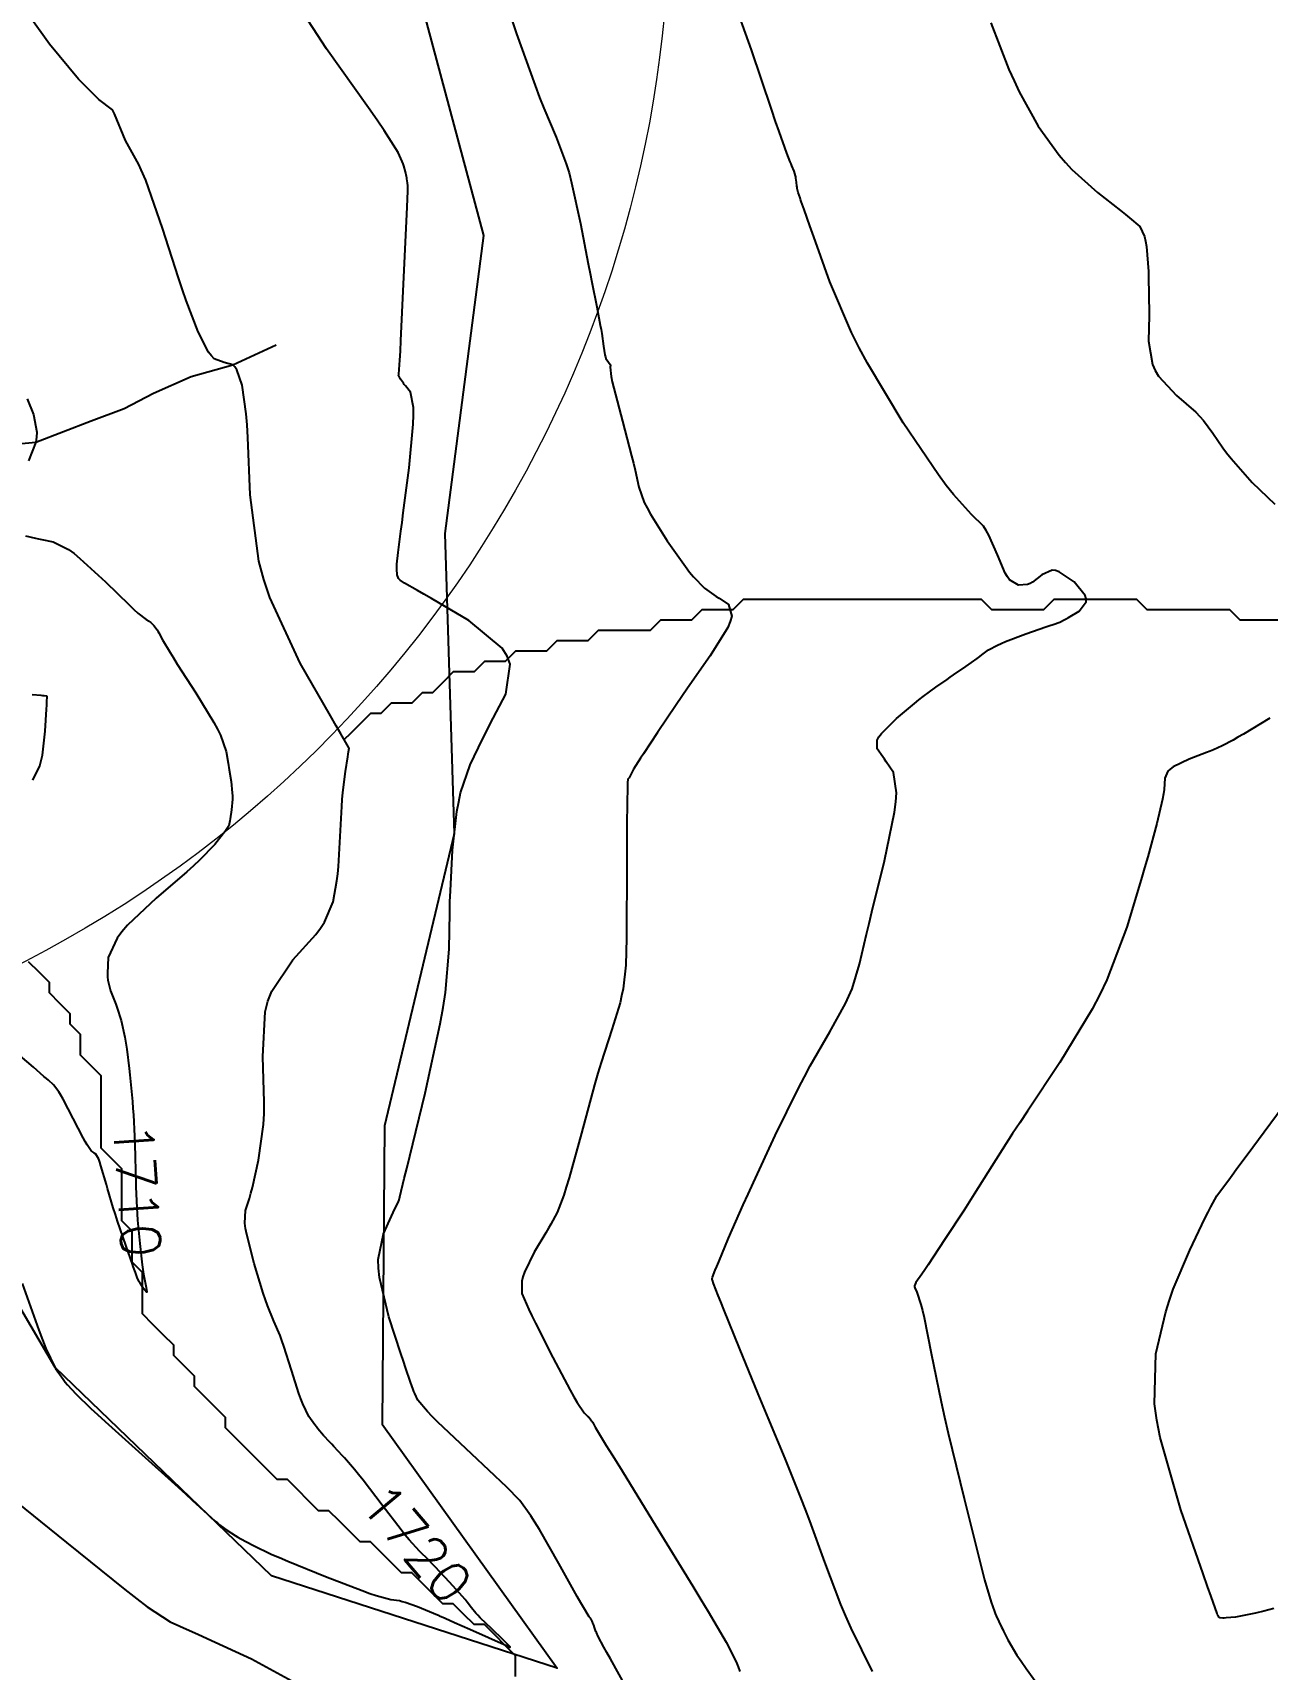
# Model space of a CAD drawing. Header units: metres. Extents: x 68 to 838477, y 94 to 1191015.
# Drawn here: x 838045.3 to 838164.5, y 1190054.8 to 1190212.8 of the extents above; entities that cross this region are included whole.
import ezdxf

# ---------------------------------------------------------------- set-up
doc = ezdxf.new("R2010")
doc.units = ezdxf.units.M
doc.header["$LTSCALE"] = 0.3
doc.layers.add('COTAS 10', color=1, linetype='Continuous')
doc.layers.add('LINEA_DE_CEROS', color=61, linetype='Continuous')
doc.layers.add('DRENAJE', color=5, linetype='Continuous', lineweight=25)
doc.layers.add('Linea_Tendencia', color=51, linetype='Continuous', lineweight=20)
doc.styles.get("Standard").update_dxf_attribs({"font": 'simplex.shx'})

msp = doc.modelspace()

# ---------------------------------------------------------------- linework, layer by layer
at = {"layer": 'COTAS 10'}
for points, elevation in [([(838090.28, 1190217.9), (838092.01, 1190212.72), (838093.82, 1190207.71), (838094.25, 1190206.57), (838094.65, 1190205.54), (838095.86, 1190202.72), (838096.83, 1190200.15), (838097.09, 1190199.28), (838097.34, 1190198.34), (838098.2, 1190194.4), (838098.95, 1190190.5), (838099.12, 1190189.58), (838099.29, 1190188.75), (838099.77, 1190186.34), (838100.11, 1190184.59), (838100.18, 1190184.17), (838100.25, 1190183.77), (838100.41, 1190182.57), (838100.55, 1190181.71), (838100.6, 1190181.53), (838100.66, 1190181.37), (838100.89, 1190181), (838101.07, 1190180.8), (838101.1, 1190180.74), (838101.11, 1190180.69), (838101.05, 1190180.52), (838101.15, 1190179.62), (838101.27, 1190179.11), (838101.41, 1190178.49), (838102.24, 1190175.33), (838103.13, 1190171.98), (838103.31, 1190171.25), (838103.47, 1190170.59), (838103.82, 1190168.94), (838104.35, 1190167.47), (838104.62, 1190166.94), (838104.95, 1190166.35), (838106.57, 1190163.76), (838108.32, 1190161.27), (838108.73, 1190160.74), (838109.1, 1190160.28), (838110.18, 1190159.19), (838111.06, 1190158.56), (838111.31, 1190158.39), (838111.57, 1190158.22), (838112.5, 1190157.61), (838112.8, 1190156.48), (838112.66, 1190155.98), (838112.42, 1190155.41), (838110.73, 1190152.66), (838108.54, 1190149.54), (838107.98, 1190148.73), (838107.43, 1190147.94), (838105.63, 1190145.27), (838104.27, 1190143.19), (838103.99, 1190142.77), (838103.77, 1190142.42), (838103.33, 1190141.72), (838103.2, 1190141.47), (838103.13, 1190141.34), (838103, 1190141.09), (838102.89, 1190140.89), (838102.87, 1190140.85), (838102.84, 1190140.82), (838102.78, 1190140.76), (838102.74, 1190140.4), (838102.73, 1190140.18), (838102.72, 1190139.91), (838102.69, 1190138.51), (838102.67, 1190136.3), (838102.67, 1190135.51), (838102.66, 1190134.66), (838102.66, 1190130.95), (838102.65, 1190127.15), (838102.64, 1190126.24), (838102.63, 1190125.39), (838102.56, 1190122.8), (838102.31, 1190120.51), (838102.17, 1190119.84), (838102.02, 1190119.16), (838101.23, 1190116.58), (838100.19, 1190113.41), (838099.88, 1190112.36), (838099.55, 1190111.24), (838098.28, 1190106.58), (838097.1, 1190102.27), (838096.83, 1190101.37), (838096.59, 1190100.6), (838095.95, 1190098.91), (838095.33, 1190097.8), (838095.1, 1190097.41), (838094.85, 1190096.97), (838093.74, 1190095.08), (838092.79, 1190093.16), (838092.64, 1190092.71), (838092.53, 1190092.29), (838092.55, 1190091.09), (838093.21, 1190089.56), (838093.5, 1190088.94), (838093.85, 1190088.22), (838095.53, 1190084.93), (838097.21, 1190081.76), (838097.57, 1190081.12), (838097.87, 1190080.59), (838098.56, 1190079.57), (838098.87, 1190079.27), (838098.94, 1190079.21), (838099, 1190079.15), (838099.14, 1190079.01), (838099.27, 1190078.82), (838099.32, 1190078.74), (838099.38, 1190078.65), (838099.63, 1190078.21), (838100.69, 1190076.44), (838101.26, 1190075.51), (838101.95, 1190074.39), (838105.41, 1190068.77), (838109.04, 1190062.85), (838109.83, 1190061.55), (838110.53, 1190060.39), (838112.26, 1190057.43), (838113.21, 1190055.55), (838113.41, 1190055.07), (838113.59, 1190054.61)], 1740), ([(838044.32, 1190092.05), (838045.9, 1190087.57), (838046.26, 1190086.62), (838046.59, 1190085.79), (838047.52, 1190083.86), (838048.25, 1190082.82), (838048.46, 1190082.54), (838048.67, 1190082.28), (838049.47, 1190081.4), (838050.94, 1190080), (838051.58, 1190079.41), (838052.33, 1190078.74), (838055.85, 1190075.56), (838059.36, 1190072.39), (838060.1, 1190071.73), (838060.73, 1190071.15), (838062.18, 1190069.81), (838062.94, 1190069.12), (838063.15, 1190068.95), (838063.35, 1190068.78), (838064.05, 1190068.26), (838064.85, 1190067.75), (838065.12, 1190067.59), (838065.4, 1190067.43), (838066.56, 1190066.79), (838068.42, 1190065.91), (838069.14, 1190065.6), (838069.94, 1190065.25), (838073.59, 1190063.77), (838077.12, 1190062.41), (838077.85, 1190062.15), (838078.49, 1190061.93), (838079.89, 1190061.57), (838080.72, 1190061.45), (838080.99, 1190061.38), (838081.28, 1190061.29), (838082.46, 1190060.88), (838084.02, 1190060.23), (838084.55, 1190060), (838084.59, 1190059.98), (838085.12, 1190059.75), (838086.05, 1190059.34), (838087.53, 1190058.69), (838091.13, 1190057.07), (838091.24, 1190057.02), (838091.27, 1190057), (838091.29, 1190056.99), (838091.36, 1190056.96), (838091.4, 1190056.94), (838091.4, 1190056.95), (838091.41, 1190056.95), (838091.4, 1190056.99), (838091.11, 1190057.29), (838090.94, 1190057.46), (838090.73, 1190057.66), (838089.63, 1190058.71), (838088.51, 1190059.8), (838088.28, 1190060.04), (838088.09, 1190060.24), (838087.69, 1190060.74), (838087.26, 1190061.3), (838087.05, 1190061.55), (838086.8, 1190061.84), (838085.55, 1190063.23), (838084.18, 1190064.7), (838083.86, 1190065.03), (838083.56, 1190065.34), (838082.67, 1190066.22), (838081.66, 1190067.31), (838081.29, 1190067.76), (838080.88, 1190068.28), (838079.06, 1190070.65), (838077.21, 1190073.08), (838076.77, 1190073.63), (838076.37, 1190074.12), (838075.41, 1190075.23), (838075.23, 1190075.44), (838074.38, 1190076.32), (838074.18, 1190076.54), (838073.99, 1190076.74), (838073.38, 1190077.39), (838072.85, 1190078.02), (838072.7, 1190078.22), (838072.55, 1190078.42), (838071.99, 1190079.24), (838071.39, 1190080.46), (838071.21, 1190080.92), (838071.02, 1190081.43), (838070.29, 1190083.7), (838069.56, 1190086.01), (838069.37, 1190086.55), (838069.2, 1190087.03), (838068.61, 1190088.42), (838067.98, 1190089.93), (838067.78, 1190090.5), (838067.56, 1190091.14), (838066.69, 1190094), (838065.98, 1190096.79), (838065.87, 1190097.38), (838065.8, 1190097.9), (838065.87, 1190099.11), (838066.26, 1190100.28), (838066.39, 1190100.77), (838066.53, 1190101.34), (838067.12, 1190103.98), (838067.59, 1190107.42), (838067.65, 1190108.48), (838067.67, 1190109.58), (838067.52, 1190113.98), (838067.76, 1190118.28), (838068.03, 1190119.32), (838068.39, 1190120.3), (838070.44, 1190123.31), (838072.64, 1190125.75), (838073.09, 1190126.37), (838073.48, 1190126.96), (838074.33, 1190128.9), (838074.69, 1190130.95), (838074.77, 1190131.61), (838074.84, 1190132.32), (838075, 1190135.21), (838075.15, 1190138.1), (838075.2, 1190138.8), (838075.26, 1190139.46), (838075.51, 1190141.49), (838075.74, 1190142.9), (838075.78, 1190143.17), (838075.81, 1190143.39), (838075.87, 1190143.75), (838075.86, 1190143.77), (838075.85, 1190143.79), (838075.82, 1190143.84), (838075.08, 1190145.12), (838074.63, 1190145.9), (838074.07, 1190146.88), (838071.15, 1190151.95), (838068.2, 1190158.28), (838067.62, 1190160.04), (838067.15, 1190161.8), (838066.31, 1190168.2), (838066.09, 1190173.73), (838066.02, 1190174.95), (838065.93, 1190176.03), (838065.55, 1190178.8), (838065.03, 1190180.28), (838064.84, 1190180.55), (838064.65, 1190180.76), (838063.8, 1190180.99), (838062.84, 1190181.34), (838062.57, 1190181.62), (838062.3, 1190181.98), (838061.3, 1190183.93), (838060.15, 1190186.97), (838059.79, 1190188.01), (838059.41, 1190189.14), (838057.86, 1190193.95), (838056.23, 1190198.57), (838055.8, 1190199.58), (838055.55, 1190200.11), (838054.29, 1190202.41), (838053.23, 1190204.98), (838053.04, 1190205.37), (838051.72, 1190206.36), (838049.75, 1190208.34), (838046.95, 1190211.71), (838046.3, 1190212.61), (838042.91, 1190217.33)], 1720), ([(838102.76, 1190052.79), (838101.08, 1190055.83), (838100.75, 1190056.44), (838100.46, 1190056.96), (838099.91, 1190058), (838099.73, 1190058.38), (838099.69, 1190058.47), (838099.66, 1190058.56), (838099.56, 1190058.85), (838099.47, 1190059.09), (838099.46, 1190059.12), (838099.45, 1190059.16), (838099.42, 1190059.22), (838099.32, 1190059.45), (838099.22, 1190059.65), (838099.19, 1190059.69), (838099.15, 1190059.74), (838099.03, 1190059.88), (838098.51, 1190060.74), (838098.22, 1190061.24), (838097.88, 1190061.85), (838096.12, 1190065.02), (838094.23, 1190068.33), (838093.8, 1190069.03), (838093.41, 1190069.65), (838092.34, 1190071.12), (838091.06, 1190072.42), (838090.53, 1190072.93), (838089.92, 1190073.5), (838087.12, 1190076.12), (838084.42, 1190078.69), (838083.87, 1190079.23), (838083.42, 1190079.7), (838082.51, 1190080.8), (838082.2, 1190081.44), (838082.12, 1190081.63), (838082.04, 1190081.82), (838081.78, 1190082.54), (838081.31, 1190083.95), (838081.1, 1190084.58), (838080.86, 1190085.32), (838079.71, 1190088.85), (838078.79, 1190092.64), (838078.7, 1190093.54), (838078.68, 1190094.38), (838079.18, 1190096.87), (838079.96, 1190098.58), (838080.12, 1190098.92), (838080.25, 1190099.21), (838080.52, 1190099.76), (838080.62, 1190099.98), (838080.65, 1190100.05), (838080.68, 1190100.13), (838080.77, 1190100.44), (838081.19, 1190102.19), (838081.43, 1190103.16), (838081.72, 1190104.35), (838083.2, 1190110.44), (838084.65, 1190117.13), (838084.93, 1190118.7), (838085.16, 1190120.15), (838085.52, 1190124.35), (838085.57, 1190127.89), (838085.6, 1190128.92), (838085.65, 1190129.96), (838085.85, 1190133.9), (838086.26, 1190137.64), (838086.44, 1190138.56), (838086.63, 1190139.43), (838087.56, 1190142.14), (838088.75, 1190144.63), (838089.11, 1190145.36), (838089.49, 1190146.11), (838090.99, 1190148.97), (838091.42, 1190151.87), (838091.13, 1190152.64), (838090.65, 1190153.4), (838087.43, 1190156.06), (838083.81, 1190158.18), (838083.07, 1190158.61), (838082.45, 1190158.97), (838081.21, 1190159.68), (838080.8, 1190159.95), (838080.72, 1190160.04), (838080.64, 1190160.13), (838080.49, 1190160.48), (838080.46, 1190161.04), (838080.47, 1190161.26), (838080.48, 1190161.51), (838080.6, 1190162.65), (838080.86, 1190164.7), (838080.97, 1190165.53), (838081.09, 1190166.48), (838081.65, 1190170.82), (838082.06, 1190175.04), (838082.09, 1190175.9), (838082.09, 1190176.62), (838081.78, 1190178.13), (838081.3, 1190178.72), (838081.19, 1190178.85), (838081.1, 1190178.98), (838080.83, 1190179.37), (838080.68, 1190179.64), (838080.66, 1190179.69), (838080.64, 1190179.74), (838080.65, 1190179.85), (838080.76, 1190181.22), (838080.81, 1190182.06), (838080.86, 1190183.1), (838081.12, 1190188.55), (838081.47, 1190195.99), (838081.54, 1190197.55), (838081.54, 1190197.85), (838081.54, 1190197.94), (838081.53, 1190198.02), (838081.49, 1190198.34), (838081.44, 1190198.71), (838081.42, 1190198.81), (838081.4, 1190198.93), (838081.31, 1190199.38), (838081.15, 1190199.97), (838081.08, 1190200.16), (838080.99, 1190200.37), (838080.6, 1190201.26), (838079.25, 1190203.39), (838078.57, 1190204.39), (838077.75, 1190205.56), (838073.67, 1190211.26), (838069.73, 1190217.37)], 1730), ([(838126.38, 1190054.61), (838124.32, 1190058.8), (838123.81, 1190059.94), (838123.32, 1190061.08), (838121.77, 1190065.16), (838120.34, 1190069.15), (838119.93, 1190070.24), (838119.51, 1190071.32), (838117.95, 1190075.16), (838116.3, 1190079.1), (838115.83, 1190080.24), (838115.35, 1190081.41), (838113.56, 1190085.82), (838112.05, 1190089.55), (838111.75, 1190090.29), (838111.5, 1190090.9), (838111.04, 1190092.07), (838110.94, 1190092.38), (838110.92, 1190092.45), (838110.92, 1190092.51), (838110.93, 1190092.69), (838111.2, 1190093.35), (838111.36, 1190093.72), (838111.54, 1190094.16), (838112.5, 1190096.44), (838113.91, 1190099.66), (838114.38, 1190100.7), (838114.89, 1190101.81), (838117, 1190106.36), (838119.24, 1190110.92), (838119.82, 1190112.03), (838120.38, 1190113.09), (838122.26, 1190116.36), (838123.78, 1190119.09), (838124.11, 1190119.81), (838124.41, 1190120.51), (838125.14, 1190122.88), (838125.8, 1190125.78), (838126.05, 1190126.82), (838126.32, 1190127.95), (838127.54, 1190132.88), (838128.52, 1190137.58), (838128.65, 1190138.57), (838128.71, 1190139.43), (838128.4, 1190141.41), (838127.71, 1190142.42), (838127.54, 1190142.67), (838127.38, 1190142.91), (838126.85, 1190143.67), (838126.83, 1190144.52), (838127, 1190144.83), (838127.24, 1190145.16), (838128.69, 1190146.61), (838130.45, 1190148.07), (838130.87, 1190148.41), (838131.27, 1190148.72), (838132.49, 1190149.62), (838133.58, 1190150.37), (838133.89, 1190150.59), (838134.21, 1190150.81), (838135.4, 1190151.64), (838136.48, 1190152.41), (838136.73, 1190152.58), (838136.95, 1190152.75), (838137.59, 1190153.23), (838138.44, 1190153.7), (838138.8, 1190153.86), (838139.22, 1190154.03), (838141.19, 1190154.77), (838143.12, 1190155.45), (838143.5, 1190155.59), (838143.83, 1190155.7), (838144.47, 1190155.92), (838144.9, 1190156.13), (838145.08, 1190156.23), (838145.3, 1190156.36), (838146.33, 1190156.98), (838147.01, 1190157.87), (838147, 1190158.16), (838146.91, 1190158.48), (838145.86, 1190159.79), (838144.41, 1190160.78), (838144.06, 1190160.89), (838143.73, 1190160.93), (838142.72, 1190160.48), (838141.84, 1190159.77), (838141.6, 1190159.64), (838141.36, 1190159.55), (838140.47, 1190159.48), (838139.62, 1190160.01), (838139.4, 1190160.29), (838139.18, 1190160.64), (838138.44, 1190162.41), (838137.63, 1190164.32), (838137.37, 1190164.76), (838137.09, 1190165.17), (838135.95, 1190166.32), (838134.19, 1190168.23), (838133.51, 1190169.11), (838132.76, 1190170.15), (838129.36, 1190175.17), (838125.89, 1190180.92), (838125.09, 1190182.41), (838124.35, 1190183.87), (838122.27, 1190188.77), (838120.89, 1190192.65), (838120.6, 1190193.47), (838120.35, 1190194.17), (838119.78, 1190195.76), (838119.51, 1190196.52), (838119.44, 1190196.7), (838119.39, 1190196.87), (838119.22, 1190197.38), (838119.12, 1190197.79), (838119.1, 1190197.9), (838119.08, 1190198.01), (838119.05, 1190198.39), (838119, 1190198.78), (838118.98, 1190198.89), (838118.95, 1190199.01), (838118.81, 1190199.44), (838118.6, 1190199.97), (838118.53, 1190200.15), (838118.45, 1190200.35), (838118.12, 1190201.18), (838117.37, 1190203.27), (838117.03, 1190204.26), (838116.64, 1190205.44), (838114.72, 1190211.18), (838112.51, 1190217.28)], 1750), ([(838137.8, 1190213.78), (838139.55, 1190209.28), (838140.05, 1190208.17), (838140.55, 1190207.11), (838142.39, 1190203.78), (838144.4, 1190201), (838145.01, 1190200.29), (838145.64, 1190199.62), (838148.11, 1190197.4), (838150.32, 1190195.66), (838150.79, 1190195.28), (838151.2, 1190194.95), (838152.18, 1190194.12), (838152.65, 1190193.13), (838152.75, 1190192.7), (838152.84, 1190192.19), (838153.02, 1190189.76), (838153.07, 1190186.97), (838153.08, 1190186.24), (838153.08, 1190185.52), (838153.04, 1190183.04), (838153.42, 1190180.78), (838153.67, 1190180.21), (838154, 1190179.65), (838155.73, 1190177.79), (838157.59, 1190176.18), (838157.99, 1190175.77), (838158.35, 1190175.39), (838159.25, 1190174.15), (838160.19, 1190172.74), (838160.57, 1190172.25), (838161, 1190171.71), (838163.02, 1190169.38), (838165.23, 1190167.29)], 1760), ([(838044.78, 1190177.47), (838045.41, 1190175.97), (838045.71, 1190174.26), (838045.69, 1190173.78), (838045.61, 1190173.29), (838044.93, 1190171.5)], 1710), ([(838044.62, 1190164.24), (838045.6, 1190164.02), (838045.89, 1190163.96), (838046.19, 1190163.89), (838047.31, 1190163.65), (838048.79, 1190162.91), (838049.31, 1190162.53), (838049.88, 1190162.07), (838052.34, 1190159.81), (838054.62, 1190157.57), (838055.08, 1190157.14), (838055.47, 1190156.78), (838056.26, 1190156.16), (838056.56, 1190156.01), (838056.64, 1190155.95), (838056.72, 1190155.89), (838057.01, 1190155.6), (838057.32, 1190155.18), (838057.41, 1190155.04), (838057.5, 1190154.89), (838057.86, 1190154.22), (838058.58, 1190152.99), (838058.9, 1190152.47), (838059.28, 1190151.87), (838061.06, 1190149.08), (838062.8, 1190146.22), (838063.15, 1190145.57), (838063.44, 1190144.99), (838064.01, 1190143.43), (838064.2, 1190142.29), (838064.3, 1190141.66), (838064.48, 1190140.53), (838064.59, 1190139.43), (838064.6, 1190139.13), (838064.6, 1190138.83), (838064.51, 1190137.78), (838064.37, 1190136.92), (838064.34, 1190136.74), (838064.32, 1190136.58), (838064.24, 1190136.24), (838064.01, 1190135.85), (838063.87, 1190135.68), (838063.71, 1190135.47), (838062.89, 1190134.46), (838061.41, 1190132.93), (838060.84, 1190132.39), (838060.19, 1190131.81), (838057.25, 1190129.27), (838054.46, 1190126.65), (838053.92, 1190126.01), (838053.46, 1190125.41), (838052.62, 1190123.53), (838052.53, 1190122.04), (838052.55, 1190121.68), (838052.58, 1190121.34), (838052.84, 1190120.32), (838053.23, 1190119.35), (838053.34, 1190119.04), (838053.45, 1190118.73), (838053.85, 1190117.46), (838054.22, 1190115.83), (838054.32, 1190115.28), (838054.41, 1190114.69), (838054.64, 1190112.82), (838054.71, 1190112.2), (838054.95, 1190109.62), (838055, 1190108.97), (838055.04, 1190108.34), (838055.14, 1190106.3), (838055.2, 1190104.42), (838055.21, 1190103.89), (838055.23, 1190103.36), (838055.29, 1190101.41), (838055.38, 1190099.37), (838055.41, 1190098.78), (838055.45, 1190098.17), (838055.65, 1190095.91), (838055.89, 1190093.86), (838055.95, 1190093.4), (838056.01, 1190092.98), (838056.24, 1190091.85), (838056.35, 1190091.29), (838056.33, 1190091.24), (838056.3, 1190091.23), (838056.02, 1190091.57), (838055.68, 1190092.1), (838055.61, 1190092.22), (838055.56, 1190092.32), (838055.44, 1190092.56), (838055.23, 1190093.13), (838055.12, 1190093.45), (838055, 1190093.8), (838054.99, 1190093.83), (838054.3, 1190095.75), (838053.5, 1190098.09), (838053.3, 1190098.72), (838053.1, 1190099.36), (838052.55, 1190101.24), (838052.44, 1190101.61), (838051.91, 1190103.42), (838051.79, 1190103.77), (838051.69, 1190104.06), (838051.43, 1190104.56), (838051.26, 1190104.66), (838051.21, 1190104.69), (838051.16, 1190104.73), (838050.96, 1190104.88), (838050.57, 1190105.45), (838050.4, 1190105.76), (838050.2, 1190106.13), (838049.24, 1190107.98), (838048.25, 1190109.86), (838048.04, 1190110.25), (838047.84, 1190110.57), (838047.34, 1190111.25), (838046.84, 1190111.69), (838046.64, 1190111.86), (838046.41, 1190112.06), (838045.4, 1190112.95), (838044.1, 1190114.04)], 1710), ([(838045.32, 1190140.65), (838046.01, 1190142.05), (838046.15, 1190142.55), (838046.28, 1190143.08), (838046.54, 1190145.4), (838046.65, 1190147.5), (838046.67, 1190147.9), (838046.68, 1190148.23), (838046.71, 1190148.74), (838046.71, 1190148.75), (838046.71, 1190148.75), (838046.7, 1190148.76), (838046.69, 1190148.77), (838046.68, 1190148.77), (838046.68, 1190148.77), (838046.66, 1190148.78), (838046.44, 1190148.8), (838046.3, 1190148.81), (838046.14, 1190148.82), (838045.27, 1190148.9)], 1700), ([(838164.73, 1190146.65), (838162.19, 1190145.11), (838161.65, 1190144.8), (838161.19, 1190144.53), (838160.15, 1190143.96), (838159.31, 1190143.6), (838158.99, 1190143.47), (838158.62, 1190143.32), (838156.95, 1190142.67), (838155.41, 1190141.93), (838155.12, 1190141.73), (838154.9, 1190141.54), (838154.6, 1190140.85), (838154.54, 1190139.77), (838154.47, 1190139.33), (838154.37, 1190138.82), (838153.82, 1190136.46), (838152.95, 1190133.24), (838152.65, 1190132.19), (838152.32, 1190131.07), (838150.94, 1190126.46), (838149, 1190121.38), (838148.33, 1190119.96), (838147.6, 1190118.54), (838144.48, 1190113.39), (838141.34, 1190108.71), (838140.6, 1190107.59), (838139.91, 1190106.54), (838137.91, 1190103.39), (838136.21, 1190100.68), (838135.72, 1190099.91), (838135.22, 1190099.14), (838133.35, 1190096.27), (838131.76, 1190093.86), (838131.43, 1190093.37), (838131.15, 1190092.97), (838130.58, 1190092.16), (838130.44, 1190091.84), (838130.44, 1190091.74), (838130.46, 1190091.64), (838130.66, 1190091.22), (838131.06, 1190090.05), (838131.2, 1190089.47), (838131.36, 1190088.77), (838132.05, 1190085.33), (838133.02, 1190080.64), (838133.35, 1190079.16), (838133.7, 1190077.6), (838135.22, 1190071.31), (838136.65, 1190065.64), (838136.95, 1190064.47), (838137.21, 1190063.47), (838137.83, 1190061.31), (838138.16, 1190060.4), (838138.24, 1190060.19), (838138.32, 1190059.99), (838138.57, 1190059.44), (838138.85, 1190058.9), (838138.94, 1190058.71), (838139.03, 1190058.51), (838139.44, 1190057.67), (838140.33, 1190056.19), (838140.73, 1190055.59), (838141.21, 1190054.9), (838143.5, 1190051.74)], 1760), ([(838165.12, 1190060.68), (838164.17, 1190060.44), (838163.35, 1190060.24), (838161.43, 1190059.86), (838160.52, 1190059.78), (838160.34, 1190059.77), (838160.19, 1190059.77), (838159.92, 1190059.78), (838159.85, 1190059.83), (838159.82, 1190059.86), (838159.77, 1190059.92), (838159.72, 1190060), (838159.71, 1190060.03), (838159.69, 1190060.07), (838159.64, 1190060.22), (838159.07, 1190061.85), (838158.73, 1190062.82), (838158.31, 1190064.02), (838156.14, 1190070.22), (838154.14, 1190077.19), (838153.82, 1190078.88), (838153.61, 1190080.46), (838153.73, 1190085.29), (838154.71, 1190089.34), (838155.05, 1190090.44), (838155.42, 1190091.51), (838157, 1190095.29), (838158.47, 1190098.34), (838158.78, 1190098.95), (838159.05, 1190099.47), (838159.63, 1190100.52), (838160.94, 1190102.31), (838161.66, 1190103.29), (838162.54, 1190104.48), (838167.02, 1190110.52)], 1770), ([(838042.88, 1190071.67), (838048.58, 1190067.06), (838054.21, 1190062.52), (838055.38, 1190061.61), (838056.38, 1190060.86), (838058.58, 1190059.4), (838060.46, 1190058.56), (838061.25, 1190058.2), (838062.16, 1190057.79), (838066.43, 1190055.83), (838071.03, 1190053.32)], 1730)]:
    msp.add_lwpolyline(points, dxfattribs=dict(at, elevation=elevation))
at = {"layer": 'DRENAJE'}
for p, q in [((838064.65, 1190180.76), (838068.82, 1190182.67)), ((838060.62, 1190179.64), (838064.65, 1190180.76)), ((838056.97, 1190178.01), (838060.62, 1190179.64)), ((838054.15, 1190176.54), (838056.97, 1190178.01)), ((838045.61, 1190173.29), (838050.97, 1190175.35)), ((838050.97, 1190175.35), (838054.15, 1190176.54)), ((838042.21, 1190172.96), (838045.61, 1190173.29))]:
    msp.add_line(p, q, dxfattribs=at)
for points in [[(838168.89, 1190156.1, 0), (838161.89, 1190156.1, 0), (838160.89, 1190157.1, 0), (838152.9, 1190157.1, 0), (838151.9, 1190158.1, 0), (838143.9, 1190158.1, 0), (838142.9, 1190157.1, 0), (838137.9, 1190157.1, 0), (838136.9, 1190158.1, 0), (838113.91, 1190158.1, 0), (838112.91, 1190157.1, 0), (838109.91, 1190157.1, 0), (838108.91, 1190156.1, 0), (838105.91, 1190156.1, 0), (838104.91, 1190155.1, 0), (838099.91, 1190155.1, 0), (838098.91, 1190154.1, 0), (838095.91, 1190154.1, 0), (838094.91, 1190153.1, 0), (838091.92, 1190153.1, 0), (838090.92, 1190152.1, 0), (838088.92, 1190152.1, 0), (838087.92, 1190151.1, 0), (838085.92, 1190151.1, 0), (838084.92, 1190150.1, 0), (838083.92, 1190149.1, 0), (838082.92, 1190149.1, 0), (838081.92, 1190148.1, 0), (838079.92, 1190148.1, 0), (838078.92, 1190147.1, 0), (838077.92, 1190147.1, 0), (838076.92, 1190146.1, 0), (838075.92, 1190145.1, 0), (838075.42, 1190144.6, 0)], [(838091.92, 1190054.13, 0), (838091.92, 1190056.13, 0), (838090.92, 1190057.13, 0), (838089.92, 1190058.13, 0), (838088.92, 1190059.13, 0), (838087.92, 1190059.13, 0), (838086.92, 1190060.13, 0), (838085.92, 1190061.13, 0), (838084.92, 1190061.13, 0), (838083.92, 1190062.13, 0), (838082.92, 1190063.13, 0), (838081.92, 1190064.13, 0), (838080.92, 1190064.13, 0), (838079.92, 1190065.13, 0), (838078.92, 1190066.13, 0), (838077.92, 1190067.13, 0), (838076.92, 1190067.13, 0), (838075.92, 1190068.13, 0), (838074.92, 1190069.13, 0), (838073.92, 1190070.13, 0), (838072.92, 1190070.13, 0), (838071.92, 1190071.13, 0), (838070.92, 1190072.13, 0), (838069.92, 1190073.13, 0), (838068.92, 1190073.13, 0), (838067.92, 1190074.13, 0), (838066.92, 1190075.13, 0), (838065.92, 1190076.13, 0), (838064.92, 1190077.13, 0), (838063.93, 1190078.13, 0), (838063.93, 1190079.13, 0), (838062.93, 1190080.13, 0), (838061.93, 1190081.13, 0), (838060.93, 1190082.12, 0), (838060.93, 1190083.12, 0), (838059.93, 1190084.12, 0), (838058.93, 1190085.12, 0), (838058.93, 1190086.12, 0), (838057.93, 1190087.12, 0), (838056.93, 1190088.12, 0), (838055.93, 1190089.12, 0), (838055.93, 1190093.12, 0), (838054.93, 1190094.12, 0), (838054.93, 1190097.12, 0), (838053.93, 1190098.12, 0), (838053.93, 1190103.12, 0), (838052.93, 1190104.12, 0), (838051.93, 1190105.12, 0), (838051.93, 1190112.11, 0), (838050.93, 1190113.11, 0), (838049.93, 1190114.11, 0), (838049.93, 1190116.11, 0), (838048.93, 1190117.11, 0), (838048.93, 1190118.11, 0), (838047.93, 1190119.11, 0), (838046.93, 1190120.11, 0), (838046.93, 1190121.11, 0), (838045.93, 1190122.11, 0), (838044.93, 1190123.11, 0)]]:
    msp.add_polyline3d(points, dxfattribs=at)
at = {"layer": 'LINEA_DE_CEROS'}
msp.add_lwpolyline([(838081.44, 1190220.87), (838088.84, 1190193.23), (838085.1, 1190164.47), (838086.02, 1190135.48), (838079.28, 1190107.28), (838079.07, 1190078.49), (838095.96, 1190054.92), (838068.36, 1190063.83), (838047.48, 1190083.95), (838032.78, 1190109.01), (838005.82, 1190119.7), (837978.87, 1190130.4), (837951.8, 1190140.95), (837924.07, 1190149.44), (837903.26, 1190169.63), (837876.19, 1190180.06), (837847.92, 1190186.5), (837822.09, 1190199.68), (837794.79, 1190209.46)], dxfattribs=at)
at = {"layer": 'Linea_Tendencia', "elevation": 1705.28}
msp.add_lwpolyline([(838041.85, 1190952.65), (838036.74, 1190647.96, 0.047448), (838038.43, 1190626.33), (838092.2, 1190318.42), (838105.06, 1190244.77, -0.677898), (837923.79, 1190133.09), (837840.86, 1190194.75, 0.749125), (837665.3, 1190062.22), (837745.55, 1189850.11, -0.106451), (837752.74, 1189802.4), (837723.49, 1189335.31)], format="xyb", dxfattribs=at)

# ---------------------------------------------------------------- texts
at = {"layer": 'COTAS 10', "char_height": 3.8, "attachment_point": 7}
for s, insert, rotation in [('1710', (838053.08, 1190107.47, 1710), 273.8104), ('1720', (838076.72, 1190070.74, 1720), 310.2846)]:
    msp.add_mtext(s, dxfattribs=dict(at, insert=insert, rotation=rotation))

doc.saveas('drawing.dxf')
